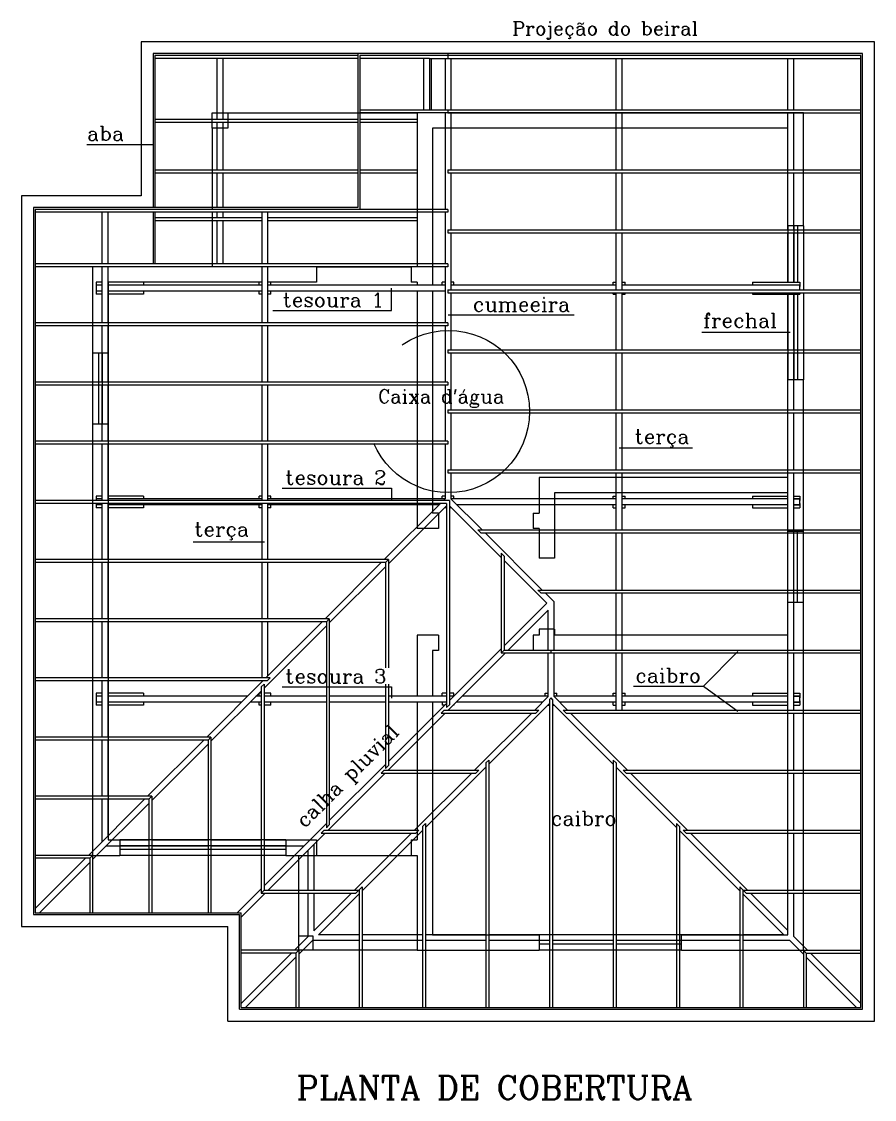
# Model space of a CAD drawing. Extents: x 121.8 to 221.5, y 86.6 to 106.4.
# Drawn here: x 192.6 to 199.8, y 95.45 to 104.55 of the extents above; entities that cross this region are included whole.
import ezdxf
from ezdxf.enums import TextEntityAlignment as Align

# ---------------------------------------------------------------- set-up
doc = ezdxf.new("R2010")
doc.units = 0
doc.header["$LTSCALE"] = 15
doc.linetypes.add('DASHED2', pattern=[0.375, 0.25, -0.125])
for name, color, linetype in [('MADEIRAME', 244, 'CONTINUOUS'), ('PROJEÇÃO', 30, 'CONTINUOUS'), ('TEXTO', 1, 'CONTINUOUS'), ('TEXTO2', 30, 'CONTINUOUS'), ('VISPAREDE', 5, 'CONTINUOUS'), ('VISTAL', 30, 'CONTINUOUS')]:
    doc.layers.add(name, color=color, linetype=linetype)
doc.styles.add('ROMANC', font='ROMANC.SHX')

msp = doc.modelspace()

# ---------------------------------------------------------------- linework, layer by layer
at = {"layer": 'MADEIRAME', "linetype": 'CONTINUOUS'}
for p, q in [((194.2516, 104.2402), (194.2516, 103.7802)), ((194.3016, 104.2402), (194.3016, 103.7802)), ((195.9957, 104.2402), (195.9957, 103.8052)), ((196.0457, 104.2402), (196.0457, 103.8052)), ((196.0457, 104.2402), (199.6868, 104.2402)), ((196.0607, 104.2402), (196.0607, 103.8052)), ((196.1768, 104.2402), (196.1768, 103.8052)), ((196.2018, 104.2802), (196.2018, 104.2402)), ((196.2268, 104.2402), (196.2268, 103.8052)), ((197.6218, 103.8052), (197.6218, 104.2402)), ((197.6718, 103.8052), (197.6718, 104.2402)), ((199.0718, 103.8052), (199.0718, 104.2402)), ((199.1218, 103.8052), (199.1218, 104.2402)), ((194.2516, 103.7802), (194.2516, 103.7268)), ((194.3016, 103.7802), (194.3016, 103.7268)), ((195.4568, 103.8052), (199.6868, 103.8052)), ((196.1768, 103.7802), (196.1768, 103.2984)), ((196.2018, 103.8052), (196.2018, 103.7802)), ((196.2018, 103.7802), (199.6868, 103.7802)), ((196.2268, 103.7802), (196.2268, 103.2984)), ((197.6218, 103.2984), (197.6218, 103.7802)), ((197.6718, 103.2984), (197.6718, 103.7802)), ((199.0718, 103.2984), (199.0718, 103.7802)), ((199.1218, 103.2984), (199.1218, 103.7802)), ((193.7268, 103.7268), (195.4418, 103.7268)), ((193.7268, 103.7018), (195.4418, 103.7018)), ((194.2516, 103.7018), (194.2516, 103.2984)), ((194.3016, 103.7018), (194.3016, 103.2984)), ((195.4568, 103.7268), (195.9418, 103.7268)), ((195.4568, 103.7018), (195.9418, 103.7018)), ((193.7268, 103.2984), (195.4418, 103.2984)), ((193.7268, 103.2734), (195.4418, 103.2734)), ((194.2516, 103.2734), (194.2516, 102.9802)), ((194.3016, 103.2734), (194.3016, 102.9802)), ((195.4568, 103.2984), (195.9418, 103.2984)), ((195.4568, 103.2734), (195.9418, 103.2734)), ((196.1768, 103.2984), (196.1768, 102.9652)), ((196.2018, 103.2984), (196.2018, 103.2734)), ((196.2018, 103.2984), (199.6868, 103.2984)), ((196.2018, 103.2734), (199.6868, 103.2734)), ((196.2268, 103.2734), (196.2268, 102.7916)), ((197.6218, 102.7916), (197.6218, 103.2734)), ((197.6718, 102.7916), (197.6718, 103.2734)), ((199.0718, 102.7916), (199.0718, 103.2734)), ((199.1218, 102.7916), (199.1218, 103.2734)), ((193.2818, 102.5052), (193.2818, 102.9402)), ((193.3318, 102.5052), (193.3318, 102.9402)), ((194.2516, 102.9402), (194.2516, 102.8974)), ((194.3016, 102.9402), (194.3016, 102.8974)), ((194.6318, 102.5052), (194.6318, 102.9402)), ((194.6318, 102.5052), (194.6318, 102.9402)), ((194.6818, 102.5052), (194.6818, 102.9402)), ((194.6818, 102.5052), (194.6818, 102.9402)), ((196.1768, 102.9402), (196.1768, 102.5052)), ((196.2018, 102.9652), (196.2018, 102.9402)), ((193.7268, 102.8974), (194.6318, 102.8974)), ((193.7268, 102.8724), (194.6318, 102.8724)), ((194.2516, 102.8724), (194.2516, 102.5052)), ((194.3016, 102.8724), (194.3016, 102.5052)), ((194.6818, 102.8974), (195.9418, 102.8974)), ((194.6818, 102.8724), (195.9418, 102.8724)), ((196.2018, 102.7916), (196.2018, 102.7666)), ((196.2018, 102.7916), (199.6868, 102.7916)), ((196.2018, 102.7666), (199.6868, 102.7666)), ((196.2268, 102.7666), (196.2268, 102.2848)), ((197.6218, 102.2848), (197.6218, 102.7666)), ((197.6718, 102.2848), (197.6718, 102.7666)), ((199.0718, 102.3502), (199.0718, 102.7666)), ((199.1218, 102.3502), (199.1218, 102.7666)), ((196.2018, 102.5052), (192.7168, 102.5052)), ((196.2018, 102.5052), (196.2018, 102.4802)), ((196.2018, 102.4802), (192.7168, 102.4802)), ((193.2818, 102.0057), (193.2818, 102.4802)), ((193.3318, 102.0057), (193.3318, 102.4802)), ((194.6318, 102.0057), (194.6318, 102.4802)), ((194.6818, 102.0057), (194.6818, 102.4802)), ((196.1768, 102.4802), (196.1768, 102.0057)), ((193.2818, 102.3502), (193.2318, 102.3502)), ((193.2818, 102.3252), (193.2318, 102.3252)), ((193.6318, 102.3502), (193.3318, 102.3502)), ((194.6318, 102.3252), (193.3318, 102.3252)), ((194.6318, 102.3502), (194.6068, 102.3502)), ((194.6068, 102.3252), (194.6068, 102.3502)), ((194.7068, 102.3502), (194.6818, 102.3502)), ((196.176, 102.3252), (194.6818, 102.3252)), ((194.7068, 102.3252), (194.7068, 102.3502)), ((196.1521, 102.3252), (196.1521, 102.3502)), ((196.1771, 102.3502), (196.1521, 102.3502)), ((196.2521, 102.3502), (196.2271, 102.3502)), ((197.6218, 102.3252), (196.2277, 102.3252)), ((196.2521, 102.3252), (196.2521, 102.3502)), ((197.5962, 102.3502), (197.6212, 102.3502)), ((197.5962, 102.3252), (197.5962, 102.3502)), ((197.6712, 102.3502), (197.6962, 102.3502)), ((199.1718, 102.3252), (197.6718, 102.3252)), ((197.6962, 102.3252), (197.6962, 102.3502)), ((198.7718, 102.3502), (199.1718, 102.3502)), ((193.2818, 102.2752), (193.2318, 102.2752)), ((193.2818, 102.2502), (193.2318, 102.2502)), ((194.6318, 102.2752), (193.3318, 102.2752)), ((193.6318, 102.2502), (193.3318, 102.2502)), ((194.6068, 102.2502), (194.6068, 102.2752)), ((194.6318, 102.2502), (194.6068, 102.2502)), ((196.1768, 102.2752), (194.6818, 102.2752)), ((194.7068, 102.2502), (194.6818, 102.2502)), ((194.7068, 102.2502), (194.7068, 102.2752)), ((196.2018, 102.2848), (199.6868, 102.2848)), ((196.2018, 102.2848), (196.2018, 102.2598)), ((196.2018, 102.2598), (199.6868, 102.2598)), ((196.2268, 102.2598), (196.2268, 101.778)), ((197.5962, 102.2502), (197.5962, 102.2598)), ((197.5962, 102.2502), (197.6212, 102.2502)), ((197.6218, 101.778), (197.6218, 102.2598)), ((197.6712, 102.2502), (197.6962, 102.2502)), ((197.6718, 101.778), (197.6718, 102.2598)), ((197.6962, 102.2502), (197.6962, 102.2598)), ((198.7718, 102.2502), (199.1718, 102.2502)), ((199.0718, 101.778), (199.0718, 102.2502)), ((199.1218, 101.778), (199.1218, 102.2502)), ((196.2018, 102.0057), (192.7168, 102.0057)), ((196.2018, 101.9807), (192.7168, 101.9807)), ((193.2818, 101.5062), (193.2818, 101.9807)), ((193.3318, 101.5062), (193.3318, 101.9807)), ((194.6318, 101.5063), (194.6318, 101.9808)), ((194.6818, 101.5063), (194.6818, 101.9808)), ((196.1768, 101.9807), (196.1768, 101.5062)), ((196.2018, 102.0057), (196.2018, 101.9807)), ((196.2018, 101.778), (199.6868, 101.778)), ((196.2018, 101.778), (196.2018, 101.753)), ((196.2018, 101.753), (199.6868, 101.753)), ((196.2268, 101.753), (196.2268, 101.2712)), ((197.6218, 101.2713), (197.6218, 101.753)), ((197.6718, 101.2713), (197.6718, 101.753)), ((199.0718, 101.2713), (199.0718, 101.753)), ((199.1218, 101.2713), (199.1218, 101.753)), ((196.2018, 101.5062), (192.7168, 101.5062)), ((196.2018, 101.5062), (196.2018, 101.4812)), ((196.2018, 101.4812), (192.7168, 101.4812)), ((193.2818, 101.0067), (193.2818, 101.4812)), ((193.3318, 101.0067), (193.3318, 101.4812)), ((194.6318, 101.0069), (194.6318, 101.4814)), ((194.6818, 101.0069), (194.6818, 101.4814)), ((196.1768, 101.4812), (196.1768, 101.0067)), ((196.2018, 101.2712), (199.6868, 101.2712)), ((196.2018, 101.2712), (196.2018, 101.2462)), ((196.2018, 101.2462), (199.6868, 101.2462)), ((196.2268, 101.2462), (196.2268, 100.7645)), ((197.6218, 100.7645), (197.6218, 101.2462)), ((197.6718, 100.7645), (197.6718, 101.2462)), ((199.0718, 100.7645), (199.0718, 101.2462)), ((199.1218, 100.7645), (199.1218, 101.2462)), ((196.2018, 101.0067), (192.7168, 101.0067)), ((196.2018, 100.9817), (192.7168, 100.9817)), ((193.2818, 100.5072), (193.2818, 100.9817)), ((193.3318, 100.5072), (193.3318, 100.9817)), ((194.6318, 100.5075), (194.6318, 100.982)), ((194.6818, 100.5075), (194.6818, 100.982)), ((196.1768, 100.9817), (196.1768, 100.5205)), ((196.2018, 101.0067), (196.2018, 100.9817)), ((196.2018, 100.7645), (199.6868, 100.7645)), ((196.2018, 100.7645), (196.2018, 100.7395)), ((196.2018, 100.7395), (199.6868, 100.7395)), ((196.2268, 100.7395), (196.2268, 100.5205)), ((197.6218, 100.2577), (197.6218, 100.7395)), ((197.6718, 100.2577), (197.6718, 100.7395)), ((199.0718, 100.2577), (199.0718, 100.7395)), ((199.1218, 100.2577), (199.1218, 100.7395)), ((196.2143, 100.5072), (192.7168, 100.5072)), ((196.1893, 100.4822), (192.7168, 100.4822)), ((193.2818, 100.5447), (193.2318, 100.5447)), ((193.2818, 100.5197), (193.2318, 100.5197)), ((193.2818, 100.0077), (193.2818, 100.4822)), ((193.6318, 100.5447), (193.3318, 100.5447)), ((194.6318, 100.5197), (193.3318, 100.5197)), ((193.3318, 100.0077), (193.3318, 100.4822)), ((194.6068, 100.5197), (194.6068, 100.5447)), ((194.6318, 100.5447), (194.6068, 100.5447)), ((194.6318, 100.0081), (194.6318, 100.4822)), ((194.7068, 100.5447), (194.6818, 100.5447)), ((196.176, 100.5197), (194.6818, 100.5197)), ((194.6818, 100.0081), (194.6818, 100.4822)), ((194.7068, 100.5197), (194.7068, 100.5447)), ((195.664, 100.0077), (196.1385, 100.4822)), ((196.1771, 100.5447), (196.1521, 100.5447)), ((196.1521, 100.5197), (196.1521, 100.5447)), ((196.1635, 100.5072), (196.1768, 100.5205)), ((196.1893, 100.4822), (196.1893, 98.7577)), ((196.2143, 100.5072), (196.2143, 98.7827)), ((196.2268, 100.5205), (196.4897, 100.2577)), ((196.2521, 100.5447), (196.2271, 100.5447)), ((197.6218, 100.5197), (196.2277, 100.5197)), ((196.2521, 100.5197), (196.2521, 100.5447)), ((197.5962, 100.5197), (197.5962, 100.5447)), ((197.5962, 100.5447), (197.6212, 100.5447)), ((197.6712, 100.5447), (197.6962, 100.5447)), ((199.0718, 100.5197), (197.6718, 100.5197)), ((197.6962, 100.5197), (197.6962, 100.5447)), ((198.7718, 100.5447), (199.0718, 100.5447)), ((199.1218, 100.5447), (199.1718, 100.5447)), ((199.1718, 100.5197), (199.1218, 100.5197)), ((199.1218, 100.5197), (199.1718, 100.5197)), ((193.2818, 100.4697), (193.2318, 100.4697)), ((193.2818, 100.4447), (193.2318, 100.4447)), ((194.6318, 100.4697), (193.3318, 100.4697)), ((193.6318, 100.4447), (193.3318, 100.4447)), ((194.6068, 100.4447), (194.6068, 100.4697)), ((194.6318, 100.4447), (194.6068, 100.4447)), ((196.126, 100.4697), (194.6818, 100.4697)), ((194.7068, 100.4447), (194.6818, 100.4447)), ((194.7068, 100.4447), (194.7068, 100.4697)), ((195.6993, 99.9723), (196.1893, 100.4623)), ((196.1893, 100.4447), (196.1717, 100.4447)), ((196.2143, 100.4623), (196.6508, 100.0259)), ((196.232, 100.4447), (196.2143, 100.4447)), ((197.6218, 100.4697), (196.2777, 100.4697)), ((197.5962, 100.4447), (197.5962, 100.4697)), ((197.5962, 100.4447), (197.6212, 100.4447)), ((197.6712, 100.4447), (197.6962, 100.4447)), ((199.0718, 100.4697), (197.6718, 100.4697)), ((197.6962, 100.4447), (197.6962, 100.4697)), ((198.7718, 100.4447), (199.0718, 100.4447)), ((199.1718, 100.4697), (199.1218, 100.4697)), ((199.1218, 100.4697), (199.1718, 100.4697)), ((199.1218, 100.4447), (199.1718, 100.4447)), ((196.4543, 100.2577), (199.6868, 100.2577)), ((196.4543, 100.2577), (196.4793, 100.2327)), ((196.4793, 100.2327), (199.6868, 100.2327)), ((196.5147, 100.2327), (196.9965, 99.7509)), ((197.6218, 99.7509), (197.6218, 100.2327)), ((197.6718, 99.7509), (197.6718, 100.2327)), ((199.0718, 99.7509), (199.0718, 100.2327)), ((199.1218, 99.7509), (199.1218, 100.2327)), ((196.6508, 100.0612), (196.6508, 99.2191)), ((196.6508, 100.0612), (196.6758, 100.0362)), ((196.6758, 100.0362), (196.6758, 99.2441)), ((195.6993, 100.0077), (192.7168, 100.0077)), ((195.6743, 99.9827), (192.7168, 99.9827)), ((193.2818, 99.5082), (193.2818, 99.9827)), ((193.3318, 99.5082), (193.3318, 99.9827)), ((194.6318, 99.5087), (194.6318, 99.9832)), ((194.6818, 99.5087), (194.6818, 99.9832)), ((195.1645, 99.5082), (195.639, 99.9827)), ((195.1998, 99.4728), (195.6743, 99.9473)), ((195.6743, 99.9827), (195.6993, 100.0077)), ((195.6743, 99.9827), (195.6743, 99.0928)), ((195.6993, 100.0077), (195.6993, 99.0928)), ((196.6758, 100.0009), (197.0365, 99.6402)), ((196.9611, 99.7509), (199.6868, 99.7509)), ((196.9611, 99.7509), (196.9861, 99.7259)), ((196.9861, 99.7259), (199.6868, 99.7259)), ((197.0215, 99.7259), (197.0968, 99.6505)), ((197.6218, 99.2441), (197.6218, 99.7259)), ((197.6718, 99.2441), (197.6718, 99.7259)), ((199.0718, 99.2441), (199.0718, 99.7259)), ((199.1218, 99.2441), (199.1218, 99.7259)), ((196.6758, 99.2795), (197.0365, 99.6402)), ((196.7111, 99.2441), (197.0468, 99.5798)), ((197.0468, 99.2441), (197.0468, 99.5798)), ((197.0968, 99.2441), (197.0968, 99.6505)), ((195.1998, 99.5082), (192.7168, 99.5082)), ((195.1748, 99.4832), (192.7168, 99.4832)), ((193.2818, 99.0087), (193.2818, 99.4832)), ((193.3318, 99.0087), (193.3318, 99.4832)), ((194.6318, 99.0087), (194.6318, 99.4838)), ((194.665, 99.0087), (195.1395, 99.4832)), ((194.6818, 99.0255), (194.6818, 99.4838)), ((195.1748, 99.4832), (195.1998, 99.5082)), ((195.1748, 99.4832), (195.1748, 97.7432)), ((195.1998, 99.5082), (195.1998, 97.7682)), ((194.6486, 98.9216), (195.1748, 99.4478)), ((196.2043, 98.7373), (196.6861, 99.2191)), ((196.2143, 98.818), (196.6508, 99.2545)), ((196.6508, 99.2191), (196.6758, 99.2441)), ((196.6508, 99.2191), (199.6868, 99.2191)), ((196.6758, 99.2441), (199.6868, 99.2441)), ((197.0468, 98.8505), (197.0468, 99.2191)), ((197.0718, 99.2191), (197.0718, 99.2441)), ((197.0968, 98.8505), (197.0968, 99.2191)), ((197.6218, 98.7373), (197.6218, 99.2191)), ((197.6718, 98.7373), (197.6718, 99.2191)), ((199.0718, 98.7373), (199.0718, 99.2191)), ((199.1218, 98.7373), (199.1218, 99.2191)), ((194.7003, 99.0087), (192.7168, 99.0087)), ((194.6753, 98.9837), (192.7168, 98.9837)), ((193.2818, 98.5092), (193.2818, 98.9837)), ((193.3318, 98.5092), (193.3318, 98.9837)), ((194.1655, 98.5092), (194.64, 98.9837)), ((194.6236, 98.932), (194.6486, 98.957)), ((194.6318, 98.9755), (194.6318, 98.9837)), ((194.6486, 98.957), (194.6486, 97.217)), ((194.6753, 98.9837), (194.7003, 99.0087)), ((195.6743, 98.9549), (195.6743, 98.2427)), ((195.6993, 98.9549), (195.6993, 98.2677)), ((193.2818, 98.8788), (193.2318, 98.8788)), ((193.2818, 98.8538), (193.2318, 98.8538)), ((193.6318, 98.8788), (193.3318, 98.8788)), ((194.5101, 98.8538), (193.3318, 98.8538)), ((194.2008, 98.4738), (194.6236, 98.8966)), ((194.6236, 98.8538), (194.5808, 98.8538)), ((194.6236, 98.8788), (194.6068, 98.8788)), ((194.6068, 98.8538), (194.6068, 98.8788)), ((194.6236, 98.932), (194.6236, 97.192)), ((194.7068, 98.8788), (194.6486, 98.8788)), ((195.1748, 98.8538), (194.6486, 98.8538)), ((194.7068, 98.8538), (194.7068, 98.8788)), ((195.6743, 98.8538), (195.1998, 98.8538)), ((196.1893, 98.8538), (195.6993, 98.8538)), ((196.1521, 98.8538), (196.1521, 98.8788)), ((196.1893, 98.8788), (196.1521, 98.8788)), ((196.2521, 98.8788), (196.2143, 98.8788)), ((196.2501, 98.8538), (196.2143, 98.8538)), ((196.2521, 98.8558), (196.2521, 98.8788)), ((197.0468, 98.8538), (196.3208, 98.8538)), ((196.9336, 98.7373), (197.0468, 98.8505)), ((197.0212, 98.8538), (197.0212, 98.8788)), ((197.0212, 98.8788), (197.0462, 98.8788)), ((197.0962, 98.8788), (197.1212, 98.8788)), ((197.6218, 98.8538), (197.0968, 98.8538)), ((197.21, 98.7373), (197.0968, 98.8505)), ((197.1212, 98.8538), (197.1212, 98.8788)), ((197.5962, 98.8788), (197.6212, 98.8788)), ((197.5962, 98.8538), (197.5962, 98.8788)), ((197.6712, 98.8788), (197.6962, 98.8788)), ((199.0718, 98.8538), (197.6718, 98.8538)), ((197.6962, 98.8538), (197.6962, 98.8788)), ((198.7718, 98.8788), (199.0718, 98.8788)), ((199.1218, 98.8788), (199.1718, 98.8788)), ((199.1218, 98.8538), (199.1718, 98.8538)), ((199.1718, 98.8538), (199.1218, 98.8538)), ((193.2818, 98.8038), (193.2318, 98.8038)), ((193.2818, 98.7788), (193.2318, 98.7788)), ((194.4601, 98.8038), (193.3318, 98.8038)), ((193.6318, 98.7788), (193.3318, 98.7788)), ((194.6236, 98.8038), (194.5308, 98.8038)), ((194.6068, 98.7788), (194.6068, 98.8038)), ((194.6236, 98.7788), (194.6068, 98.7788)), ((195.1748, 98.8038), (194.6486, 98.8038)), ((194.7068, 98.7788), (194.6486, 98.7788)), ((194.7068, 98.7788), (194.7068, 98.8038)), ((195.6743, 98.8038), (195.1998, 98.8038)), ((196.1893, 98.8038), (195.6993, 98.8038)), ((195.6993, 98.303), (196.1893, 98.793)), ((196.1521, 98.8038), (196.1521, 98.7788)), ((196.1751, 98.7788), (196.1521, 98.7788)), ((196.1893, 98.7577), (196.2143, 98.7827)), ((196.2521, 98.7788), (196.2458, 98.7788)), ((196.2521, 98.7851), (196.2521, 98.7788)), ((197.0001, 98.8038), (196.2708, 98.8038)), ((196.5468, 98.2798), (197.0593, 98.7923)), ((197.0458, 98.7788), (197.0593, 98.7788)), ((197.0593, 98.8277), (197.0718, 98.8402)), ((197.0593, 98.8277), (197.0593, 96.2252)), ((197.0843, 98.8277), (197.0718, 98.8402)), ((197.0843, 98.8277), (197.0843, 96.2252)), ((197.5968, 98.2798), (197.0843, 98.7923)), ((197.0843, 98.7788), (197.0978, 98.7788)), ((197.6218, 98.8038), (197.1435, 98.8038)), ((197.5962, 98.7788), (197.5962, 98.8038)), ((197.5962, 98.7788), (197.6212, 98.7788)), ((197.6712, 98.7788), (197.6962, 98.7788)), ((199.0718, 98.8038), (197.6718, 98.8038)), ((197.6962, 98.7788), (197.6962, 98.8038)), ((198.7718, 98.7788), (199.0718, 98.7788)), ((199.1218, 98.8038), (199.1718, 98.8038)), ((199.1718, 98.8038), (199.1218, 98.8038)), ((199.1218, 98.7788), (199.1718, 98.7788)), ((195.6975, 98.2305), (196.1793, 98.7123)), ((196.144, 98.7123), (196.169, 98.7373)), ((196.144, 98.7123), (196.944, 98.7123)), ((196.169, 98.7373), (196.969, 98.7373)), ((196.4268, 98.2305), (196.9086, 98.7123)), ((196.944, 98.7123), (196.969, 98.7373)), ((197.1747, 98.7373), (199.6868, 98.7373)), ((197.1997, 98.7123), (197.1747, 98.7373)), ((197.1997, 98.7123), (199.6868, 98.7123)), ((197.7168, 98.2305), (197.235, 98.7123)), ((199.0718, 98.2305), (199.0718, 98.7123)), ((199.1218, 98.2305), (199.1218, 98.7123)), ((194.2008, 98.5092), (192.7168, 98.5092)), ((194.1758, 98.4842), (192.7168, 98.4842)), ((193.2818, 98.0097), (193.2818, 98.4842)), ((193.3318, 98.0097), (193.3318, 98.4842)), ((193.666, 98.0097), (194.1405, 98.4842)), ((194.1758, 98.4842), (194.2008, 98.5092)), ((194.1758, 98.4842), (194.1758, 97.0252)), ((194.2008, 98.5092), (194.2008, 97.0252)), ((193.7013, 97.9743), (194.1758, 98.4488)), ((196.5218, 98.2902), (196.5468, 98.3152)), ((196.5468, 98.3152), (196.5468, 96.2252)), ((197.5968, 98.3152), (197.5968, 96.2252)), ((197.6218, 98.2902), (197.5968, 98.3152)), ((195.1998, 97.8035), (195.6743, 98.278)), ((195.6372, 98.2055), (195.6622, 98.2305)), ((195.6622, 98.2305), (196.4622, 98.2305)), ((195.6743, 98.2427), (195.6993, 98.2677)), ((196.0118, 97.7448), (196.5218, 98.2548)), ((196.4372, 98.2055), (196.4622, 98.2305)), ((196.5218, 98.2902), (196.5218, 96.2252)), ((197.6218, 98.2902), (197.6218, 96.2252)), ((198.1318, 97.7448), (197.6218, 98.2548)), ((197.6815, 98.2305), (199.6868, 98.2305)), ((197.7065, 98.2055), (197.6815, 98.2305)), ((195.1908, 97.7237), (195.6725, 98.2055)), ((195.6372, 98.2055), (196.4372, 98.2055)), ((195.92, 97.7237), (196.4018, 98.2055)), ((197.7065, 98.2055), (199.6868, 98.2055)), ((198.2236, 97.7237), (197.7418, 98.2055)), ((199.0718, 97.7238), (199.0718, 98.2055)), ((199.1218, 97.7238), (199.1218, 98.2055)), ((193.7013, 98.0097), (192.7168, 98.0097)), ((193.6763, 97.9847), (192.7168, 97.9847)), ((193.1665, 97.5102), (193.641, 97.9847)), ((193.2018, 97.4748), (193.6763, 97.9493)), ((193.2818, 97.6255), (193.2818, 97.9847)), ((193.3318, 97.6755), (193.3318, 97.9847)), ((193.6763, 97.9847), (193.7013, 98.0097)), ((193.6763, 97.9847), (193.6763, 97.0252)), ((193.7013, 98.0097), (193.7013, 97.0252)), ((194.6486, 97.2523), (195.1748, 97.7785)), ((195.1748, 97.7432), (195.1998, 97.7682)), ((195.9868, 97.7552), (196.0118, 97.7802)), ((195.9868, 97.7552), (195.9868, 96.2252)), ((196.0118, 97.7802), (196.0118, 96.2252)), ((198.1318, 97.7802), (198.1318, 96.2252)), ((198.1568, 97.7552), (198.1318, 97.7802)), ((198.1568, 97.7552), (198.1568, 96.2252)), ((194.684, 97.217), (195.1658, 97.6987)), ((195.1304, 97.6987), (195.1554, 97.7237)), ((195.1304, 97.6987), (195.9304, 97.6987)), ((195.1554, 97.7237), (195.9554, 97.7237)), ((195.4133, 97.217), (195.895, 97.6987)), ((195.4768, 97.2098), (195.9868, 97.7198)), ((195.9304, 97.6987), (195.9554, 97.7237)), ((198.6668, 97.2098), (198.1568, 97.7198)), ((198.1883, 97.7237), (199.6868, 97.7237)), ((198.2133, 97.6987), (198.1883, 97.7237)), ((198.2133, 97.6987), (199.6868, 97.6987)), ((198.7304, 97.217), (198.2486, 97.6987)), ((199.0718, 97.217), (199.0718, 97.6987)), ((199.1218, 97.217), (199.1218, 97.6987)), ((193.3172, 97.5902), (193.6763, 97.5902)), ((193.3672, 97.6402), (193.6763, 97.6402)), ((193.7013, 97.6402), (194.1758, 97.6402)), ((193.7013, 97.5902), (194.1758, 97.5902)), ((194.2008, 97.6402), (194.6236, 97.6402)), ((194.2008, 97.5902), (194.6236, 97.5902)), ((194.6486, 97.6402), (195.0365, 97.6402)), ((194.6486, 97.5902), (194.9865, 97.5902)), ((195.0681, 97.6011), (195.0681, 97.217)), ((193.2018, 97.5102), (192.7168, 97.5102)), ((193.1768, 97.4852), (192.7168, 97.4852)), ((192.7168, 97.0605), (193.1415, 97.4852)), ((193.1768, 97.4852), (193.2018, 97.5102)), ((193.1768, 97.4852), (193.1768, 97.0252)), ((193.2018, 97.5102), (193.2018, 97.0252)), ((195.0181, 97.5511), (195.0181, 97.217)), ((192.7522, 97.0252), (193.1768, 97.4498)), ((194.4215, 97.0252), (194.6236, 97.2273)), ((194.6236, 97.192), (194.6486, 97.217)), ((194.6486, 97.217), (195.4486, 97.217)), ((195.4236, 97.192), (195.4486, 97.217)), ((195.4518, 97.2202), (195.4768, 97.2452)), ((195.4518, 97.2202), (195.4518, 96.2252)), ((195.4768, 97.2452), (195.4768, 96.2252)), ((198.6668, 97.2452), (198.6668, 96.2252)), ((198.6918, 97.2202), (198.6668, 97.2452)), ((198.6918, 97.2202), (198.6918, 96.2252)), ((198.695, 97.217), (199.6868, 97.217)), ((198.72, 97.192), (198.695, 97.217)), ((194.4568, 96.9898), (194.659, 97.192)), ((194.6236, 97.192), (195.4236, 97.192)), ((195.0181, 97.192), (195.0181, 96.8218)), ((195.0681, 97.192), (195.0681, 96.8718)), ((195.0681, 96.8718), (195.3883, 97.192)), ((195.1072, 96.8402), (195.4518, 97.1848)), ((199.0365, 96.8402), (198.6918, 97.1848)), ((198.72, 97.192), (199.6868, 97.192)), ((199.0718, 96.8755), (198.7554, 97.192)), ((199.0718, 96.8755), (199.0718, 97.192)), ((199.1218, 96.8255), (199.1218, 97.192)), ((194.9065, 96.7102), (195.0181, 96.8218)), ((194.9418, 96.6748), (195.0572, 96.7902)), ((195.4518, 96.7902), (195.0572, 96.7902)), ((195.4518, 96.8402), (195.1072, 96.8402)), ((195.9868, 96.8402), (195.4768, 96.8402)), ((195.9868, 96.7902), (195.4768, 96.7902)), ((196.5218, 96.8402), (196.0118, 96.8402)), ((196.5218, 96.7902), (196.0118, 96.7902)), ((197.0593, 96.8402), (196.5468, 96.8402)), ((197.0593, 96.7902), (196.5468, 96.7902)), ((197.5968, 96.8402), (197.0843, 96.8402)), ((197.5968, 96.7902), (197.0843, 96.7902)), ((198.1318, 96.8402), (197.6218, 96.8402)), ((198.1318, 96.7902), (197.6218, 96.7902)), ((198.6668, 96.8402), (198.1568, 96.8402)), ((198.6668, 96.7902), (198.1568, 96.7902)), ((199.0365, 96.8402), (198.6918, 96.8402)), ((199.0865, 96.7902), (198.6918, 96.7902)), ((199.2018, 96.6748), (199.0865, 96.7902)), ((199.2372, 96.7102), (199.1218, 96.8255)), ((194.9418, 96.7102), (194.4568, 96.7102)), ((194.9168, 96.6852), (194.4568, 96.6852)), ((194.4568, 96.2605), (194.8815, 96.6852)), ((194.9168, 96.6852), (194.9418, 96.7102)), ((194.9168, 96.6852), (194.9168, 96.2252)), ((194.9418, 96.7102), (194.9418, 96.2252)), ((199.2018, 96.7102), (199.6868, 96.7102)), ((199.2018, 96.7102), (199.2018, 96.2252)), ((199.2268, 96.6852), (199.2018, 96.7102)), ((199.2268, 96.6852), (199.6868, 96.6852)), ((199.2268, 96.6852), (199.2268, 96.2252)), ((199.6868, 96.2605), (199.2622, 96.6852)), ((194.4922, 96.2252), (194.9168, 96.6498)), ((199.6515, 96.2252), (199.2268, 96.6498))]:
    msp.add_line(p, q, dxfattribs=at)
at = {"layer": 'MADEIRAME', "color": 244, "linetype": 'CONTINUOUS'}
for p, q in [((193.2318, 102.3502), (193.2318, 102.2502)), ((193.6318, 102.3502), (193.6318, 102.3252)), ((198.7718, 102.3502), (198.7718, 102.3252)), ((199.1718, 102.3502), (199.1718, 102.3127)), ((199.1718, 102.2848), (199.1718, 102.3252)), ((193.6318, 102.2752), (193.6318, 102.2502)), ((198.7718, 102.2598), (198.7718, 102.2502)), ((199.1718, 102.2877), (199.1718, 102.2848)), ((199.1718, 102.2598), (199.1718, 102.2502)), ((193.2318, 100.5447), (193.2318, 100.5072)), ((193.2318, 100.4822), (193.2318, 100.4447)), ((193.6318, 100.5447), (193.6318, 100.5197)), ((198.7718, 100.5447), (198.7718, 100.5197)), ((199.1718, 100.5447), (199.1718, 100.5072)), ((199.1718, 100.4697), (199.1718, 100.5197)), ((199.1718, 100.4822), (199.1718, 100.4447)), ((193.6318, 100.4697), (193.6318, 100.4447)), ((198.7718, 100.4697), (198.7718, 100.4447)), ((193.2318, 98.8788), (193.2318, 98.7788)), ((193.6318, 98.8788), (193.6318, 98.8538)), ((198.7718, 98.8788), (198.7718, 98.8538)), ((199.1718, 98.8788), (199.1718, 98.8413)), ((199.1718, 98.8038), (199.1718, 98.8538)), ((193.6318, 98.8038), (193.6318, 98.7788)), ((198.7718, 98.8038), (198.7718, 98.7788)), ((199.1718, 98.8163), (199.1718, 98.7788))]:
    msp.add_line(p, q, dxfattribs=at)
at = {"layer": 'PROJEÇÃO', "color": 244, "linetype": 'CONTINUOUS', "ltscale": 0.6}
for p, q in [((199.7018, 104.2802), (193.7118, 104.2802)), ((193.7118, 104.2802), (193.7118, 102.9802)), ((193.7268, 104.2652), (193.7268, 102.9802)), ((195.4418, 104.2652), (193.7268, 104.2652)), ((195.4418, 104.2402), (193.7268, 104.2402)), ((195.4418, 104.2802), (195.4418, 102.9802)), ((199.6868, 104.2652), (195.4568, 104.2652)), ((195.4568, 104.2652), (195.4568, 102.9652)), ((196.0457, 104.2402), (195.4568, 104.2402)), ((199.6868, 96.2252), (199.6868, 104.2652)), ((199.7018, 96.2102), (199.7018, 104.2802)), ((192.7018, 102.9802), (192.7018, 97.0102)), ((195.4418, 102.9802), (192.7018, 102.9802)), ((196.2018, 102.9652), (192.7168, 102.9652)), ((192.7168, 102.9652), (192.7168, 97.0252)), ((196.2018, 102.9402), (192.7168, 102.9402)), ((193.7118, 102.9402), (193.7118, 102.5052)), ((193.7268, 102.9402), (193.7268, 102.5052)), ((192.7168, 97.0252), (194.4568, 97.0252)), ((194.4568, 96.2252), (194.4568, 97.0252)), ((192.7018, 97.0102), (194.4418, 97.0102)), ((194.4418, 96.2102), (194.4418, 97.0102))]:
    msp.add_line(p, q, dxfattribs=at)
at = {"layer": 'PROJEÇÃO', "color": 244, "linetype": 'CONTINUOUS'}
for p, q in [((194.4418, 96.2102), (199.7018, 96.2102)), ((194.4568, 96.2252), (199.6868, 96.2252))]:
    msp.add_line(p, q, dxfattribs=at)
at = {"layer": 'TEXTO2', "linetype": 'CONTINUOUS'}
for p, q in [((193.1516, 103.514), (193.7168, 103.514)), ((195.7237, 102.1109), (195.7237, 102.3001)), ((194.7225, 102.1109), (195.7237, 102.1109)), ((196.2027, 102.0752), (197.2682, 102.0752)), ((198.3433, 101.9291), (199.0892, 101.9291)), ((197.6459, 100.9518), (198.2658, 100.9518)), ((194.8012, 100.6116), (195.7237, 100.6116)), ((195.7237, 100.6116), (195.7237, 100.5163)), ((194.0497, 100.1588), (194.6541, 100.1588)), ((198.3574, 98.939), (198.6497, 99.231)), ((194.8012, 98.9341), (195.7237, 98.9341)), ((195.7237, 98.9341), (195.7237, 98.8388)), ((197.7678, 98.939), (198.3574, 98.939)), ((198.3574, 98.939), (198.6497, 98.7283))]:
    msp.add_line(p, q, dxfattribs=at)
at = {"layer": 'VISPAREDE', "color": 30, "linetype": 'CONTINUOUS', "ltscale": 0.6}
for p, q in [((199.8018, 104.3802), (193.6118, 104.3802)), ((193.6118, 104.3802), (193.6118, 103.0802)), ((199.8018, 96.1102), (199.8018, 104.3802)), ((192.6018, 103.0802), (192.6018, 96.9102)), ((193.6118, 103.0802), (192.6018, 103.0802)), ((192.6018, 96.9102), (194.3418, 96.9102)), ((194.3418, 96.1102), (194.3418, 96.9102))]:
    msp.add_line(p, q, dxfattribs=at)
at = {"layer": 'VISPAREDE', "color": 30, "linetype": 'CONTINUOUS'}
for p, q in [((199.2018, 103.7802), (195.4568, 103.7802)), ((195.9418, 103.7802), (195.9418, 102.4802)), ((199.2018, 102.8252), (199.2018, 103.7802)), ((196.0718, 103.6502), (196.0718, 102.3252)), ((199.0718, 103.6502), (196.0718, 103.6502)), ((199.0718, 102.8252), (199.0718, 103.6502)), ((199.0718, 102.8252), (199.0718, 102.3502)), ((199.2018, 102.8252), (199.0718, 102.8252)), ((199.1218, 102.8252), (199.1218, 102.3502)), ((199.1518, 102.8252), (199.1518, 102.3502)), ((199.2018, 102.8252), (199.2018, 102.2848)), ((195.0918, 102.4802), (193.2018, 102.4802)), ((193.2018, 102.4802), (193.2018, 101.7502)), ((195.0918, 102.4802), (195.0918, 102.3502)), ((195.9418, 102.4802), (195.8918, 102.4802)), ((195.8918, 102.4802), (195.8918, 102.3502)), ((193.3318, 102.3502), (193.3318, 101.7502)), ((194.6068, 102.3502), (193.6318, 102.3502)), ((195.0918, 102.3502), (194.7068, 102.3502)), ((195.9418, 102.3502), (195.8918, 102.3502)), ((195.9418, 102.3502), (195.9418, 102.3252)), ((195.9418, 102.2752), (195.9418, 100.2702)), ((196.0718, 102.2752), (196.0718, 100.4002)), ((199.0718, 102.2502), (199.0718, 101.5252)), ((199.1218, 102.2502), (199.1218, 101.5252)), ((199.1518, 102.2502), (199.1518, 101.5252)), ((199.2018, 102.2598), (199.2018, 101.5252)), ((193.3318, 101.7502), (193.2018, 101.7502)), ((193.2018, 101.7502), (193.2018, 101.1502)), ((193.2518, 101.7502), (193.2518, 101.1502)), ((193.2818, 101.7502), (193.2818, 101.1502)), ((193.3318, 101.7502), (193.3318, 101.1502)), ((199.0718, 100.7002), (199.0718, 101.5252)), ((199.2018, 101.5252), (199.0718, 101.5252)), ((199.2018, 100.2452), (199.2018, 101.5252)), ((193.2018, 101.1502), (193.2018, 97.5102)), ((193.3318, 101.1502), (193.2018, 101.1502)), ((193.3318, 101.1502), (193.3318, 97.6402)), ((199.0718, 100.7002), (196.9718, 100.7002)), ((196.9718, 100.7002), (196.9718, 100.4002)), ((199.0718, 100.5702), (197.1018, 100.5702)), ((197.1018, 100.5702), (197.1018, 100.0202)), ((199.0718, 100.2452), (199.0718, 100.5702)), ((196.1218, 100.4002), (196.0718, 100.4002)), ((196.1218, 100.4002), (196.1218, 100.2702)), ((196.9218, 100.4002), (196.9218, 100.2702)), ((196.9218, 100.4002), (196.9718, 100.4002)), ((196.1218, 100.2702), (195.9418, 100.2702)), ((196.9718, 100.2702), (196.9218, 100.2702)), ((196.9718, 100.2702), (196.9718, 100.0202)), ((199.2018, 100.2452), (199.0718, 100.2452)), ((199.0718, 99.6452), (199.0718, 100.2452)), ((199.1218, 99.6452), (199.1218, 100.2452)), ((199.1518, 99.6452), (199.1518, 100.2452)), ((199.2018, 99.6452), (199.2018, 100.2452)), ((197.1018, 100.0202), (196.9718, 100.0202)), ((199.0718, 99.3702), (199.0718, 99.6452)), ((199.2018, 99.6452), (199.0718, 99.6452)), ((199.2018, 96.7102), (199.2018, 99.6452)), ((197.1018, 99.4202), (196.9718, 99.4202)), ((196.9718, 99.4202), (196.9718, 99.3702)), ((197.1018, 99.4202), (197.1018, 99.3702)), ((195.9418, 99.3702), (195.9418, 98.8538)), ((196.1218, 99.3702), (195.9418, 99.3702)), ((196.1218, 99.3702), (196.1218, 99.2402)), ((196.9218, 99.3702), (196.9218, 99.2402)), ((196.9718, 99.3702), (196.9218, 99.3702)), ((199.0718, 99.3702), (197.1018, 99.3702)), ((196.0718, 99.2402), (196.0718, 98.8538)), ((196.1218, 99.2402), (196.0718, 99.2402)), ((199.0718, 99.2402), (196.9218, 99.2402)), ((196.9718, 99.2402), (196.9218, 99.2402)), ((199.0718, 96.8402), (199.0718, 99.2402)), ((195.9418, 98.8038), (195.9418, 97.6402)), ((196.0718, 98.8038), (196.0718, 96.8402)), ((193.3318, 97.6402), (193.4318, 97.6402)), ((193.4318, 97.6402), (193.4318, 97.5102)), ((194.8318, 97.6402), (193.4318, 97.6402)), ((194.8318, 97.5902), (193.4318, 97.5902)), ((194.8318, 97.6402), (195.0918, 97.6402)), ((194.8318, 97.6402), (194.8318, 97.5102)), ((195.0918, 97.6402), (195.0918, 97.5102)), ((195.8918, 97.6402), (195.8918, 97.5102)), ((195.8918, 97.6402), (195.9418, 97.6402)), ((193.2018, 97.5102), (193.4318, 97.5102)), ((194.8318, 97.5602), (193.4318, 97.5602)), ((194.8318, 97.5102), (193.4318, 97.5102)), ((194.8318, 97.5102), (195.0918, 97.5102)), ((195.8918, 97.5102), (195.9418, 97.5102)), ((195.9418, 97.5102), (195.9418, 96.7102)), ((196.0718, 96.8402), (196.9718, 96.8402)), ((198.1718, 96.8402), (196.9718, 96.8402)), ((196.9718, 96.8402), (196.9718, 96.7102)), ((197.0593, 96.7902), (196.9718, 96.7902)), ((197.0593, 96.7602), (196.9718, 96.7602)), ((197.5968, 96.7902), (197.0843, 96.7902)), ((197.5968, 96.7602), (197.0843, 96.7602)), ((198.1718, 96.7902), (197.6218, 96.7902)), ((198.1718, 96.7602), (197.6218, 96.7602)), ((198.1718, 96.7102), (198.1718, 96.8402)), ((198.1718, 96.8402), (199.0718, 96.8402)), ((195.9418, 96.7102), (196.9718, 96.7102)), ((198.1718, 96.7102), (196.9718, 96.7102)), ((198.1718, 96.7102), (199.2018, 96.7102)), ((194.3418, 96.1102), (199.8018, 96.1102))]:
    msp.add_line(p, q, dxfattribs=at)
for points in [[(194.3418, 103.7802), (194.3418, 103.6502), (194.2118, 103.6502), (194.2118, 103.7802)], [(194.9418, 96.7102), (194.9418, 96.8302), (195.0618, 96.8302), (195.0618, 96.7102)]]:
    msp.add_lwpolyline(points, close=True, dxfattribs=at)
at = {"layer": 'VISTAL', "linetype": 'CONTINUOUS'}
for p, q in [((194.3418, 103.7802), (195.9418, 103.7802)), ((194.2118, 103.6502), (194.2118, 102.9652)), ((194.2118, 102.9402), (194.2118, 102.4802)), ((195.0918, 102.4802), (195.8918, 102.4802)), ((194.9418, 96.8302), (194.9418, 97.5102)), ((195.0918, 97.5102), (195.8918, 97.5102)), ((195.9418, 96.7102), (195.0618, 96.7102))]:
    msp.add_line(p, q, dxfattribs=at)
at = {"layer": 'VISTAL', "linetype": 'DASHED2', "ltscale": 0.5}
msp.add_circle((196.2057, 101.258), 0.685, dxfattribs=at)

# ---------------------------------------------------------------- texts
at = {"layer": 'TEXTO', "color": 244, "ltscale": 0.3, "style": 'ROMANC'}
for s, p in [('Projeção do beiral', (196.7448, 104.4365)), ("Caixa d'água", (195.6105, 101.3295))]:
    msp.add_text(s, height=0.114336, dxfattribs=at).set_placement(p)
at = {"layer": 'TEXTO', "color": 244, "linetype": 'CONTINUOUS', "style": 'ROMANC'}
for s, p in [('aba', (193.3108, 103.6065)), ('tesoura 1 ', (195.274, 102.2006)), ('cumeeira', (196.8224, 102.1636)), ('frechal', (198.6673, 102.0272)), ('terça', (198.0086, 101.0306)), ('tesoura 2', (195.2547, 100.7013)), ('terça', (194.2911, 100.2477)), ('tesoura 3', (195.2547, 99.0238)), ('caibro', (198.0602, 99.0301)), ('caibro', (197.3478, 97.823))]:
    msp.add_text(s, height=0.12, dxfattribs=at).set_placement(p, align=Align.MIDDLE)
msp.add_text('calha pluvial', height=0.12, rotation=45, dxfattribs=at).set_placement((195.3655, 98.167), align=Align.MIDDLE)
at = {"layer": 'TEXTO', "color": 5, "ltscale": 0.3, "style": 'ROMANC'}
msp.add_text('PLANTA DE COBERTURA', height=0.2, dxfattribs=at).set_placement((194.9237, 95.4493))

doc.saveas('drawing.dxf')
